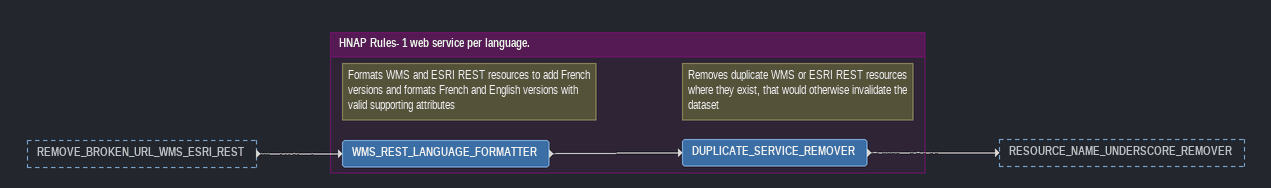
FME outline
REMOVE_BROKEN_URL_WMS_ESRI_REST [outside]
    -> WMS_REST_LANGUAGE_FORMATTER

Bookmark: HNAP Rules- 1 web service per language.
Note: Formats WMS and ESRI REST resources to add French versions and formats French and English versions with valid supporting attributes
WMS_REST_LANGUAGE_FORMATTER
    -> DUPLICATE_SERVICE_REMOVER
Note: Removes duplicate WMS or ESRI REST resources where they exist, that would otherwise invalidate the dataset
DUPLICATE_SERVICE_REMOVER
    -> RESOURCE_NAME_UNDERSCORE_REMOVER
